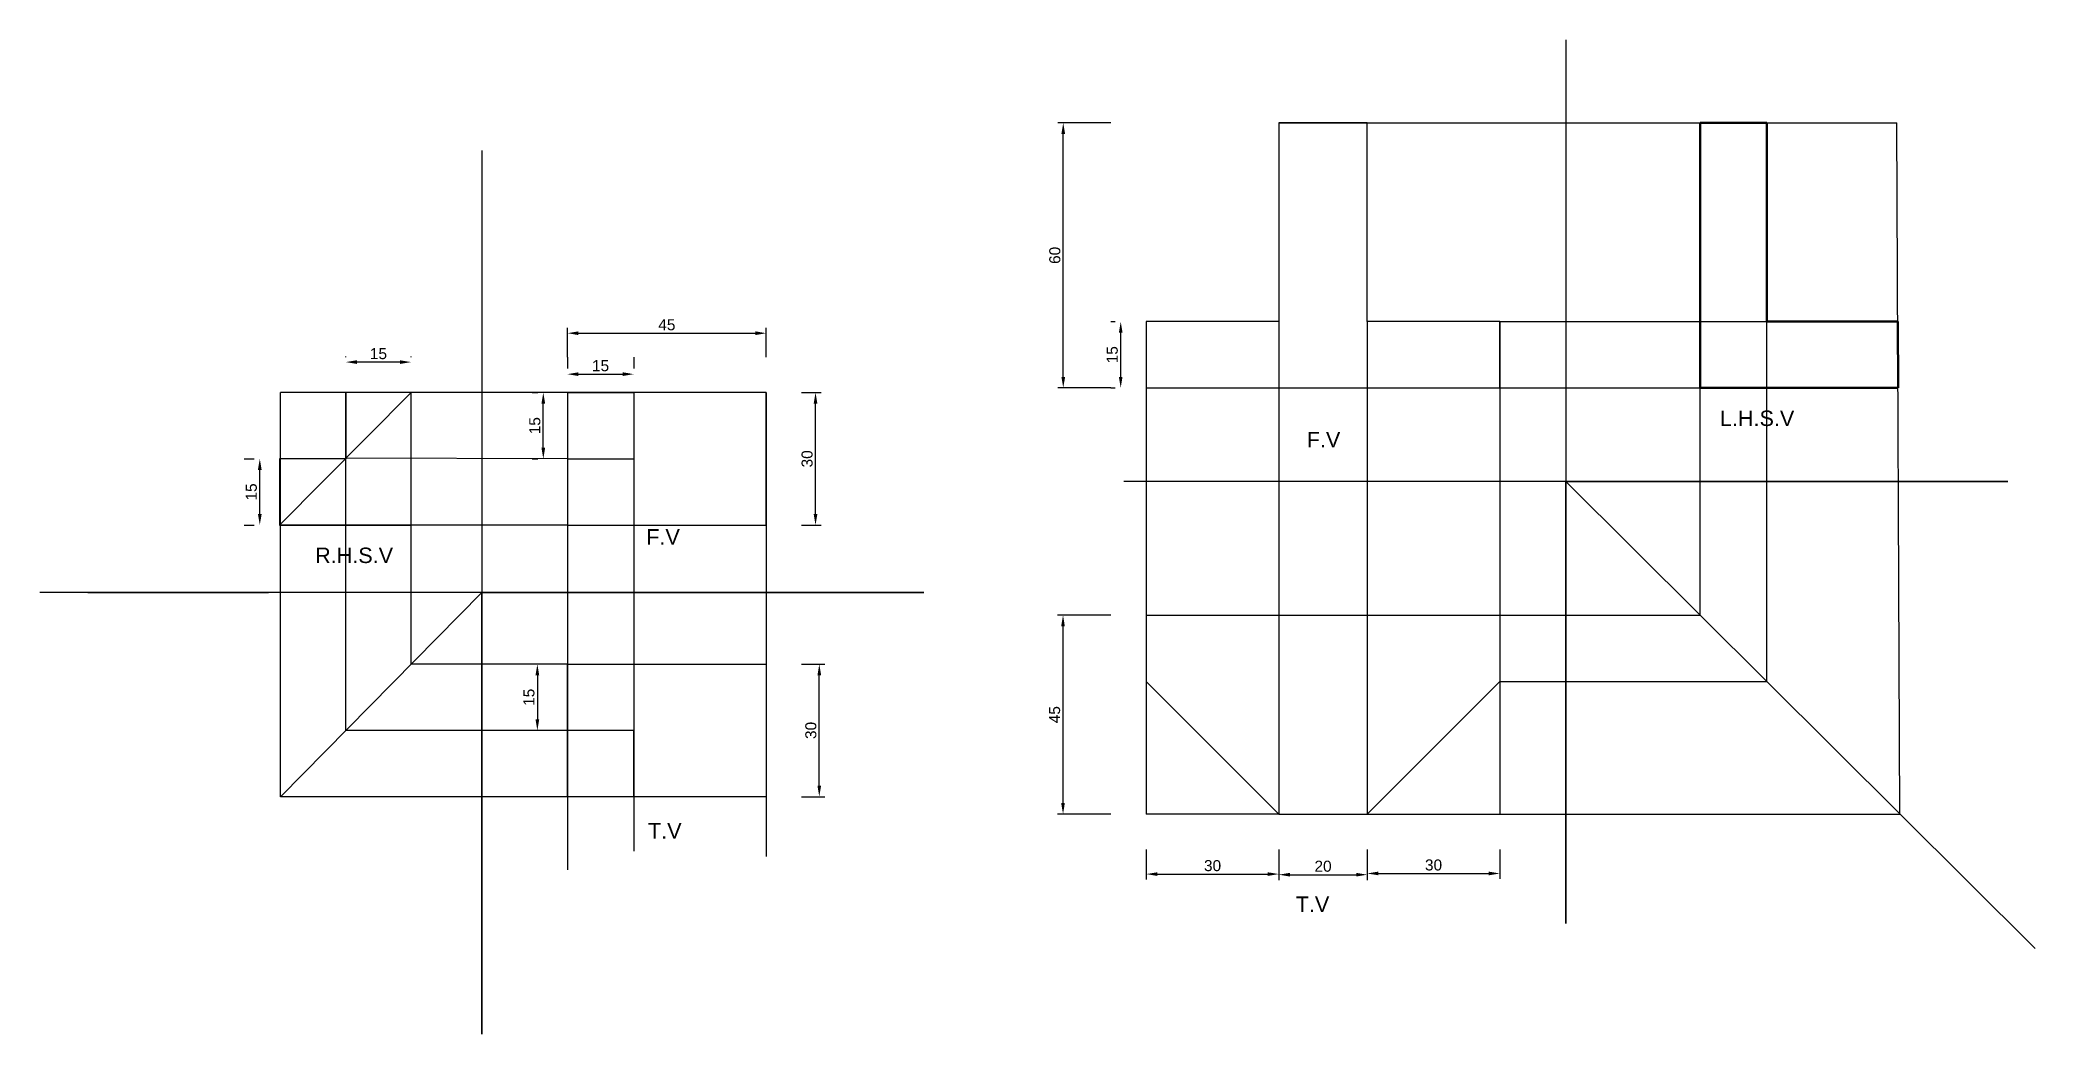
# Model space of a CAD drawing. Header units: millimetres. Extents: x 2971 to 3423, y 2340 to 2565.
import ezdxf

# ---------------------------------------------------------------- set-up
doc = ezdxf.new("R2010")
doc.units = ezdxf.units.MM
doc.styles.get("Standard").update_dxf_attribs({"font": 'arial.ttf'})
doc.dimstyles.new('ISO-25', dxfattribs={"dimtxt": 2.5, "dimasz": 2.5, "dimexe": 1.25, "dimexo": 8, "dimtad": 1, "dimdec": 0, "dimtxsty": 'Standard', "dimcen": 2.5, "dimadec": 0, "dimazin": 0, "dimtfac": 1, "dimtdec": 0, "dimtmove": 0, "dimatfit": 3, "dimfxl": 1, "dimarcsym": 0})

# ---------------------------------------------------------------- blocks, each defined once
blk = doc.blocks.new('*D2')
at = {"color": 0, "lineweight": -2, "transparency": 16777216}
for p, q in [((3090.52, 2493.04), (3090.52, 2499.73)), ((3093.02, 2498.48), (3133.02, 2498.48)), ((3135.52, 2493.04), (3135.52, 2499.73))]:
    blk.add_line(p, q, dxfattribs=at)
at = {"color": 0, "lineweight": 30, "transparency": 16777216}
for points in [[(3093.02, 2498.9), (3093.02, 2498.06), (3090.52, 2498.48)], [(3133.02, 2498.9), (3133.02, 2498.06), (3135.52, 2498.48)]]:
    blk.add_solid(points, dxfattribs=at)
at = {"layer": 'Defpoints', "color": 0, "lineweight": 30, "transparency": 16777216}
for p in [(3135.52, 2498.48), (3090.52, 2485.04), (3135.52, 2485.04)]:
    blk.add_point(p, dxfattribs=at)
at = {"color": 0, "lineweight": 25, "transparency": 16777216, "insert": (3113.02, 2500.38), "char_height": 2.5, "attachment_point": 5}
blk.add_mtext('45', dxfattribs=at)
blk = doc.blocks.new('*D3')
at = {"color": 0, "lineweight": -2, "transparency": 16777216}
for p, q in [((3090.52, 2493.04), (3090.52, 2490.46)), ((3105.52, 2493.04), (3105.52, 2490.46)), ((3093.02, 2489.21), (3103.02, 2489.21))]:
    blk.add_line(p, q, dxfattribs=at)
at = {"color": 0, "lineweight": 30, "transparency": 16777216}
for points in [[(3093.02, 2489.63), (3093.02, 2488.79), (3090.52, 2489.21)], [(3103.02, 2489.63), (3103.02, 2488.79), (3105.52, 2489.21)]]:
    blk.add_solid(points, dxfattribs=at)
at = {"layer": 'Defpoints', "color": 0, "lineweight": 30, "transparency": 16777216}
for p in [(3105.52, 2489.21), (3090.52, 2485.04), (3105.52, 2485.04)]:
    blk.add_point(p, dxfattribs=at)
at = {"color": 0, "lineweight": 25, "transparency": 16777216, "insert": (3098.02, 2491.11), "char_height": 2.5, "attachment_point": 5}
blk.add_mtext('15', dxfattribs=at)
blk = doc.blocks.new('*D4')
at = {"color": 0, "lineweight": -2, "transparency": 16777216}
for p, q in [((3082.52, 2485.04), (3083.82, 2485.04)), ((3085.07, 2472.54), (3085.07, 2482.54)), ((3082.52, 2470.04), (3083.82, 2470.04))]:
    blk.add_line(p, q, dxfattribs=at)
at = {"color": 0, "lineweight": 30, "transparency": 16777216}
for points in [[(3084.65, 2482.54), (3085.48, 2482.54), (3085.07, 2485.04)], [(3084.65, 2472.54), (3085.48, 2472.54), (3085.07, 2470.04)]]:
    blk.add_solid(points, dxfattribs=at)
at = {"layer": 'Defpoints', "color": 0, "lineweight": 30, "transparency": 16777216}
for p in [(3085.07, 2485.04), (3090.52, 2485.04), (3090.52, 2470.04)]:
    blk.add_point(p, dxfattribs=at)
at = {"color": 0, "lineweight": 25, "transparency": 16777216, "insert": (3083.16, 2477.54), "char_height": 2.5, "attachment_point": 5, "rotation": 90}
blk.add_mtext('15', dxfattribs=at)
blk = doc.blocks.new('*D5')
at = {"color": 0, "lineweight": -2, "transparency": 16777216}
for p, q in [((3143.52, 2485.04), (3147.91, 2485.04)), ((3146.66, 2457.54), (3146.66, 2482.54)), ((3143.52, 2455.04), (3147.91, 2455.04))]:
    blk.add_line(p, q, dxfattribs=at)
at = {"color": 0, "lineweight": 30, "transparency": 16777216}
for points in [[(3146.24, 2482.54), (3147.08, 2482.54), (3146.66, 2485.04)], [(3146.24, 2457.54), (3147.08, 2457.54), (3146.66, 2455.04)]]:
    blk.add_solid(points, dxfattribs=at)
at = {"layer": 'Defpoints', "color": 0, "lineweight": 30, "transparency": 16777216}
for p in [(3135.52, 2485.04), (3146.66, 2485.04), (3135.52, 2455.04)]:
    blk.add_point(p, dxfattribs=at)
at = {"color": 0, "lineweight": 25, "transparency": 16777216, "insert": (3144.76, 2470.04), "char_height": 2.5, "attachment_point": 5, "rotation": 90}
blk.add_mtext('30', dxfattribs=at)
blk = doc.blocks.new('*D6')
at = {"color": 0, "lineweight": -2, "transparency": 16777216}
for p, q in [((3017.38, 2470.04), (3019.67, 2470.04)), ((3020.92, 2457.54), (3020.92, 2467.54)), ((3017.38, 2455.04), (3019.67, 2455.04))]:
    blk.add_line(p, q, dxfattribs=at)
at = {"color": 0, "lineweight": 25, "transparency": 16777216}
for points in [[(3020.5, 2467.54), (3021.34, 2467.54), (3020.92, 2470.04)], [(3020.5, 2457.54), (3021.34, 2457.54), (3020.92, 2455.04)]]:
    blk.add_solid(points, dxfattribs=at)
at = {"layer": 'Defpoints', "color": 0, "lineweight": 25, "transparency": 16777216}
for p in [(3020.92, 2470.04), (3025.38, 2470.04), (3025.38, 2455.04)]:
    blk.add_point(p, dxfattribs=at)
at = {"color": 0, "lineweight": 25, "transparency": 16777216, "insert": (3019.02, 2462.54), "char_height": 2.5, "attachment_point": 5, "rotation": 90}
blk.add_mtext('15', dxfattribs=at)
blk = doc.blocks.new('*D7')
at = {"color": 0, "lineweight": -2, "transparency": 16777216}
for p, q in [((3040.38, 2493.04), (3040.38, 2493.19)), ((3052.65, 2491.94), (3042.88, 2491.94)), ((3055.15, 2493.04), (3055.15, 2493.19))]:
    blk.add_line(p, q, dxfattribs=at)
at = {"color": 0, "lineweight": 25, "transparency": 16777216}
for points in [[(3042.88, 2492.35), (3042.88, 2491.52), (3040.38, 2491.94)], [(3052.65, 2492.35), (3052.65, 2491.52), (3055.15, 2491.94)]]:
    blk.add_solid(points, dxfattribs=at)
at = {"layer": 'Defpoints', "color": 0, "lineweight": 25, "transparency": 16777216}
for p in [(3040.38, 2491.94), (3040.38, 2485.04), (3055.15, 2485.04)]:
    blk.add_point(p, dxfattribs=at)
at = {"color": 0, "lineweight": 25, "transparency": 16777216, "insert": (3047.77, 2493.84), "char_height": 2.5, "attachment_point": 5}
blk.add_mtext('15', dxfattribs=at)
blk = doc.blocks.new('*D8')
at = {"color": 0, "lineweight": -2, "transparency": 16777216}
for p, q in [((3143.52, 2423.56), (3148.76, 2423.56)), ((3147.51, 2396.06), (3147.51, 2421.06)), ((3143.52, 2393.56), (3148.76, 2393.56))]:
    blk.add_line(p, q, dxfattribs=at)
at = {"color": 0, "lineweight": 25, "transparency": 16777216}
for points in [[(3147.1, 2421.06), (3147.93, 2421.06), (3147.51, 2423.56)], [(3147.1, 2396.06), (3147.93, 2396.06), (3147.51, 2393.56)]]:
    blk.add_solid(points, dxfattribs=at)
at = {"layer": 'Defpoints', "color": 0, "lineweight": 25, "transparency": 16777216}
for p in [(3135.52, 2423.56), (3147.51, 2423.56), (3135.52, 2393.56)]:
    blk.add_point(p, dxfattribs=at)
at = {"color": 0, "lineweight": 25, "transparency": 16777216, "insert": (3145.61, 2408.56), "char_height": 2.5, "attachment_point": 5, "rotation": 90}
blk.add_mtext('30', dxfattribs=at)
blk = doc.blocks.new('*D9')
at = {"color": 0, "lineweight": -2, "transparency": 16777216}
for p, q in [((3082.52, 2423.56), (3082.47, 2423.56)), ((3083.72, 2421.06), (3083.72, 2411.06)), ((3082.52, 2408.56), (3082.47, 2408.56))]:
    blk.add_line(p, q, dxfattribs=at)
at = {"color": 0, "lineweight": 25, "transparency": 16777216}
for points in [[(3083.3, 2421.06), (3084.14, 2421.06), (3083.72, 2423.56)], [(3083.3, 2411.06), (3084.14, 2411.06), (3083.72, 2408.56)]]:
    blk.add_solid(points, dxfattribs=at)
at = {"layer": 'Defpoints', "color": 0, "lineweight": 25, "transparency": 16777216}
for p in [(3090.52, 2423.56), (3083.72, 2408.56), (3090.52, 2408.56)]:
    blk.add_point(p, dxfattribs=at)
at = {"color": 0, "lineweight": 25, "transparency": 16777216, "insert": (3081.82, 2416.06), "char_height": 2.5, "attachment_point": 5, "rotation": 90}
blk.add_mtext('15', dxfattribs=at)
blk = doc.blocks.new('*D17')
at = {"color": 0, "lineweight": -2, "transparency": 16777216}
for p, q in [((3213.49, 2546.1), (3201.46, 2546.1)), ((3202.71, 2488.6), (3202.71, 2543.6)), ((3213.49, 2486.1), (3201.46, 2486.1))]:
    blk.add_line(p, q, dxfattribs=at)
at = {"color": 0, "lineweight": 25, "transparency": 16777216}
for points in [[(3202.29, 2543.6), (3203.13, 2543.6), (3202.71, 2546.1)], [(3202.29, 2488.6), (3203.13, 2488.6), (3202.71, 2486.1)]]:
    blk.add_solid(points, dxfattribs=at)
at = {"layer": 'Defpoints', "color": 0, "lineweight": 25, "transparency": 16777216}
for p in [(3202.71, 2546.1), (3221.49, 2546.1), (3221.49, 2486.1)]:
    blk.add_point(p, dxfattribs=at)
at = {"color": 0, "lineweight": 25, "transparency": 16777216, "insert": (3200.81, 2516.1), "char_height": 2.5, "attachment_point": 5, "rotation": 90}
blk.add_mtext('60', dxfattribs=at)
blk = doc.blocks.new('*D18')
at = {"color": 0, "lineweight": -2, "transparency": 16777216}
for p, q in [((3213.49, 2501.1), (3214.46, 2501.1)), ((3215.71, 2488.6), (3215.71, 2498.6)), ((3213.49, 2486.1), (3214.46, 2486.1))]:
    blk.add_line(p, q, dxfattribs=at)
at = {"color": 0, "lineweight": 25, "transparency": 16777216}
for points in [[(3215.29, 2498.6), (3216.12, 2498.6), (3215.71, 2501.1)], [(3215.29, 2488.6), (3216.12, 2488.6), (3215.71, 2486.1)]]:
    blk.add_solid(points, dxfattribs=at)
at = {"layer": 'Defpoints', "color": 0, "lineweight": 25, "transparency": 16777216}
for p in [(3215.71, 2501.1), (3221.49, 2501.1), (3221.49, 2486.1)]:
    blk.add_point(p, dxfattribs=at)
at = {"color": 0, "lineweight": 25, "transparency": 16777216, "insert": (3213.8, 2493.6), "char_height": 2.5, "attachment_point": 5, "rotation": 90}
blk.add_mtext('15', dxfattribs=at)
blk = doc.blocks.new('*D19')
at = {"color": 0, "lineweight": -2, "transparency": 16777216}
for p, q in [((3213.49, 2434.63), (3201.41, 2434.63)), ((3202.66, 2392.13), (3202.66, 2432.13)), ((3213.49, 2389.63), (3201.41, 2389.63))]:
    blk.add_line(p, q, dxfattribs=at)
at = {"color": 0, "lineweight": 25, "transparency": 16777216}
for points in [[(3202.24, 2432.13), (3203.07, 2432.13), (3202.66, 2434.63)], [(3202.24, 2392.13), (3203.07, 2392.13), (3202.66, 2389.63)]]:
    blk.add_solid(points, dxfattribs=at)
at = {"layer": 'Defpoints', "color": 0, "lineweight": 25, "transparency": 16777216}
for p in [(3202.66, 2434.63), (3221.49, 2434.63), (3221.49, 2389.63)]:
    blk.add_point(p, dxfattribs=at)
at = {"color": 0, "lineweight": 25, "transparency": 16777216, "insert": (3200.76, 2412.13), "char_height": 2.5, "attachment_point": 5, "rotation": 90}
blk.add_mtext('45', dxfattribs=at)
blk = doc.blocks.new('*D20')
at = {"color": 0, "lineweight": -2, "transparency": 16777216}
for p, q in [((3221.49, 2381.63), (3221.49, 2374.79)), ((3251.49, 2381.63), (3251.49, 2374.79)), ((3223.99, 2376.04), (3248.99, 2376.04))]:
    blk.add_line(p, q, dxfattribs=at)
at = {"color": 0, "lineweight": 25, "transparency": 16777216}
for points in [[(3223.99, 2376.45), (3223.99, 2375.62), (3221.49, 2376.04)], [(3248.99, 2376.45), (3248.99, 2375.62), (3251.49, 2376.04)]]:
    blk.add_solid(points, dxfattribs=at)
at = {"layer": 'Defpoints', "color": 0, "lineweight": 25, "transparency": 16777216}
for p in [(3221.49, 2389.63), (3251.49, 2389.63), (3251.49, 2376.04)]:
    blk.add_point(p, dxfattribs=at)
at = {"color": 0, "lineweight": 25, "transparency": 16777216, "insert": (3236.49, 2377.94), "char_height": 2.5, "attachment_point": 5}
blk.add_mtext('30', dxfattribs=at)
blk = doc.blocks.new('*D21')
at = {"color": 0, "lineweight": -2, "transparency": 16777216}
for p, q in [((3251.49, 2381.63), (3251.49, 2374.65)), ((3271.49, 2381.63), (3271.49, 2374.65)), ((3253.99, 2375.9), (3268.99, 2375.9))]:
    blk.add_line(p, q, dxfattribs=at)
at = {"color": 0, "lineweight": 25, "transparency": 16777216}
for points in [[(3253.99, 2376.32), (3253.99, 2375.49), (3251.49, 2375.9)], [(3268.99, 2376.32), (3268.99, 2375.49), (3271.49, 2375.9)]]:
    blk.add_solid(points, dxfattribs=at)
at = {"layer": 'Defpoints', "color": 0, "lineweight": 25, "transparency": 16777216}
for p in [(3251.49, 2389.63), (3271.49, 2389.63), (3271.49, 2375.9)]:
    blk.add_point(p, dxfattribs=at)
at = {"color": 0, "lineweight": 25, "transparency": 16777216, "insert": (3261.49, 2377.81), "char_height": 2.5, "attachment_point": 5}
blk.add_mtext('20', dxfattribs=at)
blk = doc.blocks.new('*D22')
at = {"color": 0, "lineweight": -2, "transparency": 16777216}
for p, q in [((3271.49, 2381.63), (3271.49, 2374.93)), ((3301.49, 2381.63), (3301.49, 2374.93)), ((3273.99, 2376.18), (3298.99, 2376.18))]:
    blk.add_line(p, q, dxfattribs=at)
at = {"color": 0, "lineweight": 25, "transparency": 16777216}
for points in [[(3273.99, 2376.6), (3273.99, 2375.77), (3271.49, 2376.18)], [(3298.99, 2376.6), (3298.99, 2375.77), (3301.49, 2376.18)]]:
    blk.add_solid(points, dxfattribs=at)
at = {"layer": 'Defpoints', "color": 0, "lineweight": 25, "transparency": 16777216}
for p in [(3271.49, 2389.63), (3301.49, 2389.63), (3301.49, 2376.18)]:
    blk.add_point(p, dxfattribs=at)
at = {"color": 0, "lineweight": 25, "transparency": 16777216, "insert": (3286.49, 2378.09), "char_height": 2.5, "attachment_point": 5}
blk.add_mtext('30', dxfattribs=at)

msp = doc.modelspace()

# ---------------------------------------------------------------- linework, layer by layer
at = {"lineweight": 25}
for p, q in [((3316.42, 2564.88), (3316.42, 2364.88)), ((3251.49, 2546.1), (3391.31, 2546.1)), ((3271.49, 2546.1), (3251.49, 2546.1)), ((3346.8, 2434.63), (3346.8, 2546.1)), ((3361.87, 2419.63), (3361.87, 2546.1)), ((3392, 2389.63), (3391.31, 2546.1)), ((3071.17, 2539.82), (3071.17, 2339.82)), ((3221.49, 2501.1), (3221.49, 2501.1)), ((3221.49, 2501.1), (3221.49, 2389.63)), ((3251.49, 2501.1), (3251.49, 2389.63)), ((3271.49, 2501.1), (3271.49, 2389.63)), ((3301.49, 2501.1), (3301.49, 2389.63)), ((3301.49, 2501.1), (3391.51, 2501.1)), ((3025.6, 2393.56), (3025.6, 2485.04)), ((3090.52, 2485.04), (3025.6, 2485.04)), ((3040.38, 2408.56), (3040.38, 2485.04)), ((3055.15, 2423.56), (3055.15, 2485.04)), ((3090.52, 2485.04), (3090.52, 2376.97)), ((3105.52, 2485.04), (3105.52, 2381.26)), ((3135.52, 2485.04), (3135.52, 2380.04)), ((3221.49, 2486.1), (3391.58, 2486.1)), ((3090.52, 2470.04), (3040.38, 2470.16)), ((3416.42, 2464.88), (3216.42, 2464.88)), ((3216.42, 2464.88), (3216.42, 2464.88)), ((3316.42, 2364.88), (3316.42, 2464.88)), ((3316.42, 2464.88), (3416.42, 2464.88)), ((3316.42, 2464.88), (3422.59, 2359.16)), ((3090.52, 2455.04), (3025.6, 2455.04)), ((3171.17, 2439.82), (2971.17, 2439.82)), ((2971.17, 2439.82), (2971.17, 2439.82)), ((2971.17, 2439.82), (2971.17, 2439.82)), ((3071.17, 2439.82), (2981.99, 2439.82)), ((2981.99, 2439.82), (3022.93, 2439.82)), ((3071.17, 2439.82), (3025.6, 2393.56)), ((3071.17, 2339.82), (3071.17, 2439.82)), ((3071.17, 2439.82), (3171.17, 2439.82)), ((3071.17, 2439.82), (3071.17, 2439.82)), ((3301.49, 2434.63), (3301.49, 2434.63)), ((3301.49, 2434.63), (3301.49, 2434.63)), ((3301.49, 2434.63), (3346.8, 2434.63)), ((3090.52, 2423.56), (3055.15, 2423.56)), ((3301.49, 2419.63), (3361.87, 2419.63)), ((3090.52, 2408.56), (3040.38, 2408.56)), ((3090.52, 2393.56), (3025.6, 2393.56)), ((3251.49, 2389.63), (3221.49, 2389.63)), ((3251.49, 2389.63), (3392, 2389.63)), ((3221.49, 2380.42), (3221.49, 2380.42))]:
    msp.add_line(p, q, dxfattribs=at)
at = {"lineweight": 30}
for p, q in [((3251.49, 2546.1), (3251.49, 2501.1)), ((3271.49, 2546.1), (3251.49, 2546.1)), ((3271.49, 2501.1), (3271.49, 2546.1)), ((3251.49, 2501.1), (3221.49, 2501.1)), ((3221.49, 2501.1), (3221.49, 2486.1)), ((3221.49, 2501.1), (3221.49, 2501.1)), ((3301.49, 2501.1), (3271.49, 2501.1)), ((3301.49, 2486.1), (3301.49, 2501.1)), ((3055.15, 2485.04), (3025.38, 2455.04)), ((3055.15, 2485.04), (3040.38, 2485.04)), ((3040.38, 2485.04), (3040.38, 2470.04)), ((3055.15, 2455.04), (3055.15, 2485.04)), ((3090.52, 2485.04), (3090.52, 2455.04)), ((3135.52, 2485.04), (3090.52, 2485.04)), ((3090.52, 2485.04), (3105.52, 2485.04)), ((3090.52, 2485.04), (3090.52, 2470.04)), ((3105.52, 2485.04), (3105.52, 2455.04)), ((3135.52, 2455.04), (3135.52, 2485.04)), ((3221.49, 2486.1), (3301.49, 2486.1)), ((3040.38, 2470.04), (3025.38, 2470.04)), ((3025.38, 2470.04), (3025.38, 2455.04)), ((3090.52, 2470.04), (3105.52, 2470.04)), ((3025.38, 2455.04), (3055.15, 2455.04)), ((3090.52, 2455.04), (3135.52, 2455.04)), ((3221.49, 2434.63), (3301.49, 2434.63)), ((3221.49, 2434.63), (3221.49, 2419.63)), ((3301.49, 2434.63), (3301.49, 2419.63)), ((3090.52, 2423.56), (3135.52, 2423.56)), ((3090.52, 2393.56), (3090.52, 2423.56)), ((3090.52, 2423.56), (3105.52, 2423.56)), ((3105.52, 2423.56), (3105.52, 2393.56)), ((3135.52, 2423.56), (3135.52, 2393.56)), ((3221.49, 2419.63), (3221.49, 2419.63)), ((3251.49, 2389.63), (3221.49, 2419.63)), ((3271.49, 2389.63), (3301.49, 2419.63)), ((3301.49, 2419.63), (3301.49, 2419.63)), ((3301.49, 2419.63), (3301.49, 2419.63)), ((3105.52, 2408.56), (3090.52, 2408.56)), ((3105.52, 2393.56), (3105.52, 2408.56)), ((3135.52, 2393.56), (3090.52, 2393.56)), ((3251.49, 2389.63), (3271.49, 2389.63))]:
    msp.add_line(p, q, dxfattribs=at)
at = {"lineweight": 50}
for p, q in [((3346.8, 2546.1), (3346.8, 2486.1)), ((3361.87, 2546.1), (3346.8, 2546.1)), ((3361.87, 2501.1), (3361.87, 2546.1)), ((3391.51, 2501.1), (3361.87, 2501.1)), ((3391.58, 2486.1), (3391.51, 2501.1)), ((3346.8, 2486.1), (3391.58, 2486.1))]:
    msp.add_line(p, q, dxfattribs=at)

# ---------------------------------------------------------------- texts
at = {"lineweight": 25}
for s, p in [('L.H.S.V', (3351.27, 2477.47)), ('F.V', (3257.8, 2472.64)), ('F.V', (3108.36, 2450.62)), ('R.H.S.V', (3033.43, 2446.45)), ('T.V', (3108.75, 2384.08)), ('T.V', (3255.3, 2367.47))]:
    msp.add_text(s, height=3.5, dxfattribs=at).set_placement(p)

# ---------------------------------------------------------------- dimensions: what is measured, and where the dimension line sits
for base, p1, p2, picture, middle in [((3202.71, 2546.1), (3221.49, 2486.1), (3221.49, 2546.1), '*D17', (3200.81, 2516.1)), ((3215.71, 2501.1), (3221.49, 2486.1), (3221.49, 2501.1), '*D18', (3213.8, 2493.6)), ((3085.07, 2485.04), (3090.52, 2470.04), (3090.52, 2485.04), '*D4', (3083.16, 2477.54)), ((3146.66, 2485.04), (3135.52, 2455.04), (3135.52, 2485.04), '*D5', (3144.76, 2470.04)), ((3020.92, 2470.04), (3025.38, 2455.04), (3025.38, 2470.04), '*D6', (3019.02, 2462.54)), ((3202.66, 2434.63), (3221.49, 2389.63), (3221.49, 2434.63), '*D19', (3200.76, 2412.13)), ((3083.72, 2408.56), (3090.52, 2423.56), (3090.52, 2408.56), '*D9', (3081.82, 2416.06)), ((3147.51, 2423.56), (3135.52, 2393.56), (3135.52, 2423.56), '*D8', (3145.61, 2408.56))]:
    dim = msp.add_linear_dim(base=base, p1=p1, p2=p2, angle=90, dimstyle='ISO-25', dxfattribs=at)
    dim.commit()
    dim.dimension.update_dxf_attribs({"geometry": picture, "text_midpoint": middle})
for base, p1, p2, picture, middle in [((3135.52, 2498.48), (3090.52, 2485.04), (3135.52, 2485.04), '*D2', (3113.02, 2500.38)), ((3040.38, 2491.94), (3055.15, 2485.04), (3040.38, 2485.04), '*D7', (3047.77, 2493.84)), ((3105.52, 2489.21), (3090.52, 2485.04), (3105.52, 2485.04), '*D3', (3098.02, 2491.11)), ((3251.49, 2376.04), (3221.49, 2389.63), (3251.49, 2389.63), '*D20', (3236.49, 2377.94)), ((3271.49, 2375.9), (3251.49, 2389.63), (3271.49, 2389.63), '*D21', (3261.49, 2377.81)), ((3301.49, 2376.18), (3271.49, 2389.63), (3301.49, 2389.63), '*D22', (3286.49, 2378.09))]:
    dim = msp.add_linear_dim(base=base, p1=p1, p2=p2, dimstyle='ISO-25', dxfattribs=at)
    dim.commit()
    dim.dimension.update_dxf_attribs({"geometry": picture, "text_midpoint": middle})

doc.saveas('drawing.dxf')
